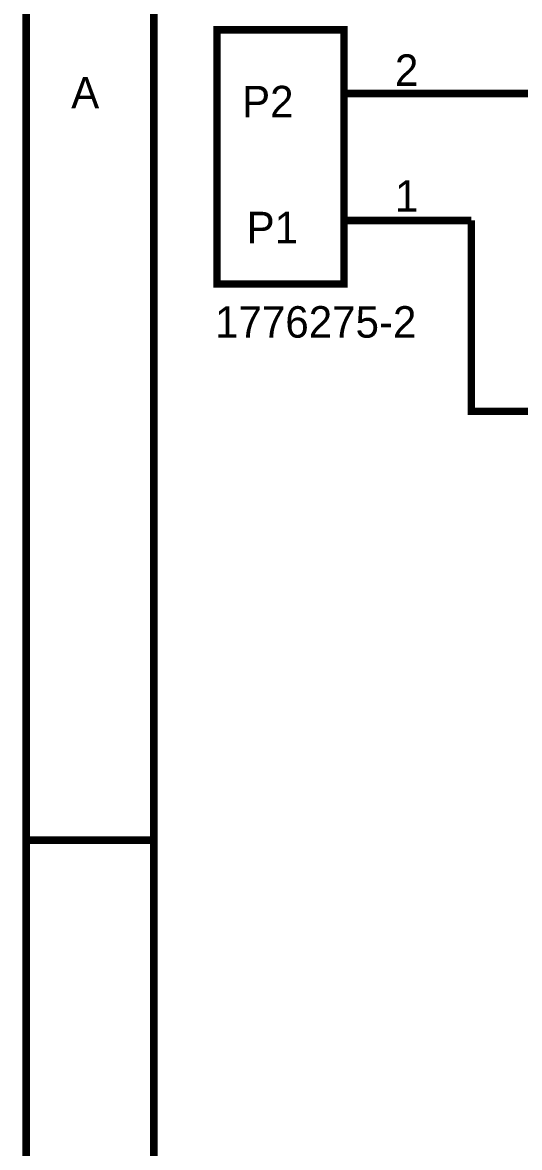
# Model space of a CAD drawing. Header units: millimetres. Extents: x 0 to 19, y 0 to 9.5.
# Drawn here: x -0.006 to 0.776, y 6.642 to 8.411 of the extents above; entities that cross this region are included whole.
import ezdxf

# ---------------------------------------------------------------- set-up
doc = ezdxf.new("R2010")
doc.units = ezdxf.units.MM
doc.header["$MEASUREMENT"] = 0
doc.layers.add('Sheet', color=255, linetype='Continuous')

msp = doc.modelspace()

# ---------------------------------------------------------------- linework, layer by layer
at = {"layer": 'Sheet'}
for points, const_width in [([(0, 9.5), (19, 9.5), (19, 0), (0, 0), (0, 9.5)], 0.0118), ([(0, 9.5), (0, 0), (19, 0), (19, 9.5), (0, 9.5), (0, 9.5)], 0.0039), ([(0.2007, 9.2993), (18.8002, 9.2993), (18.8002, 0.1998), (0.2007, 0.1998), (0.2007, 9.2993)], 0.0118), ([(0.2007, 9.2993), (0.2007, 0.1998), (18.8002, 0.1998), (18.8002, 9.2993), (0.2007, 9.2993), (0.2007, 9.2993)], 0.0039), ([(0.3002, 8.3996), (0.5, 8.3996), (0.5, 7.9999), (0.3002, 7.9999), (0.3002, 8.3996)], 0.0118), ([(0.3002, 8.3996), (0.3002, 7.9999), (0.5, 7.9999), (0.5, 8.3996), (0.3002, 8.3996), (0.3002, 8.3996)], 0.0039)]:
    msp.add_lwpolyline(points, close=True, dxfattribs=dict(at, const_width=const_width))
at = {"layer": 'Sheet', "const_width": 0.0118}
for points in [[(0.5, 8.2997), (0.7003, 8.2997)], [(0.7003, 8.2997), (1, 8.2997), (1, 8.1998)], [(0.5, 8.0998), (0.7003, 8.0998)], [(0.7003, 8.0998), (0.7003, 7.7997), (0.9001, 7.7997)], [(0, 7.125), (0.2003, 7.125)]]:
    msp.add_lwpolyline(points, dxfattribs=at)

# ---------------------------------------------------------------- texts
at = {"layer": 'Sheet'}
for s, height, p in [('2', 0.0495, (0.58, 8.3116)), ('A', 0.0495, (0.0707, 8.2762)), ('P2', 0.04952, (0.3395, 8.2621)), ('1', 0.0495, (0.58, 8.1136)), ('P1', 0.04952, (0.3466, 8.064)), ('1776275-2', 0.04952, (0.2971, 7.9155))]:
    msp.add_text(s, height=height, dxfattribs=at).set_placement(p)

doc.saveas('drawing.dxf')
